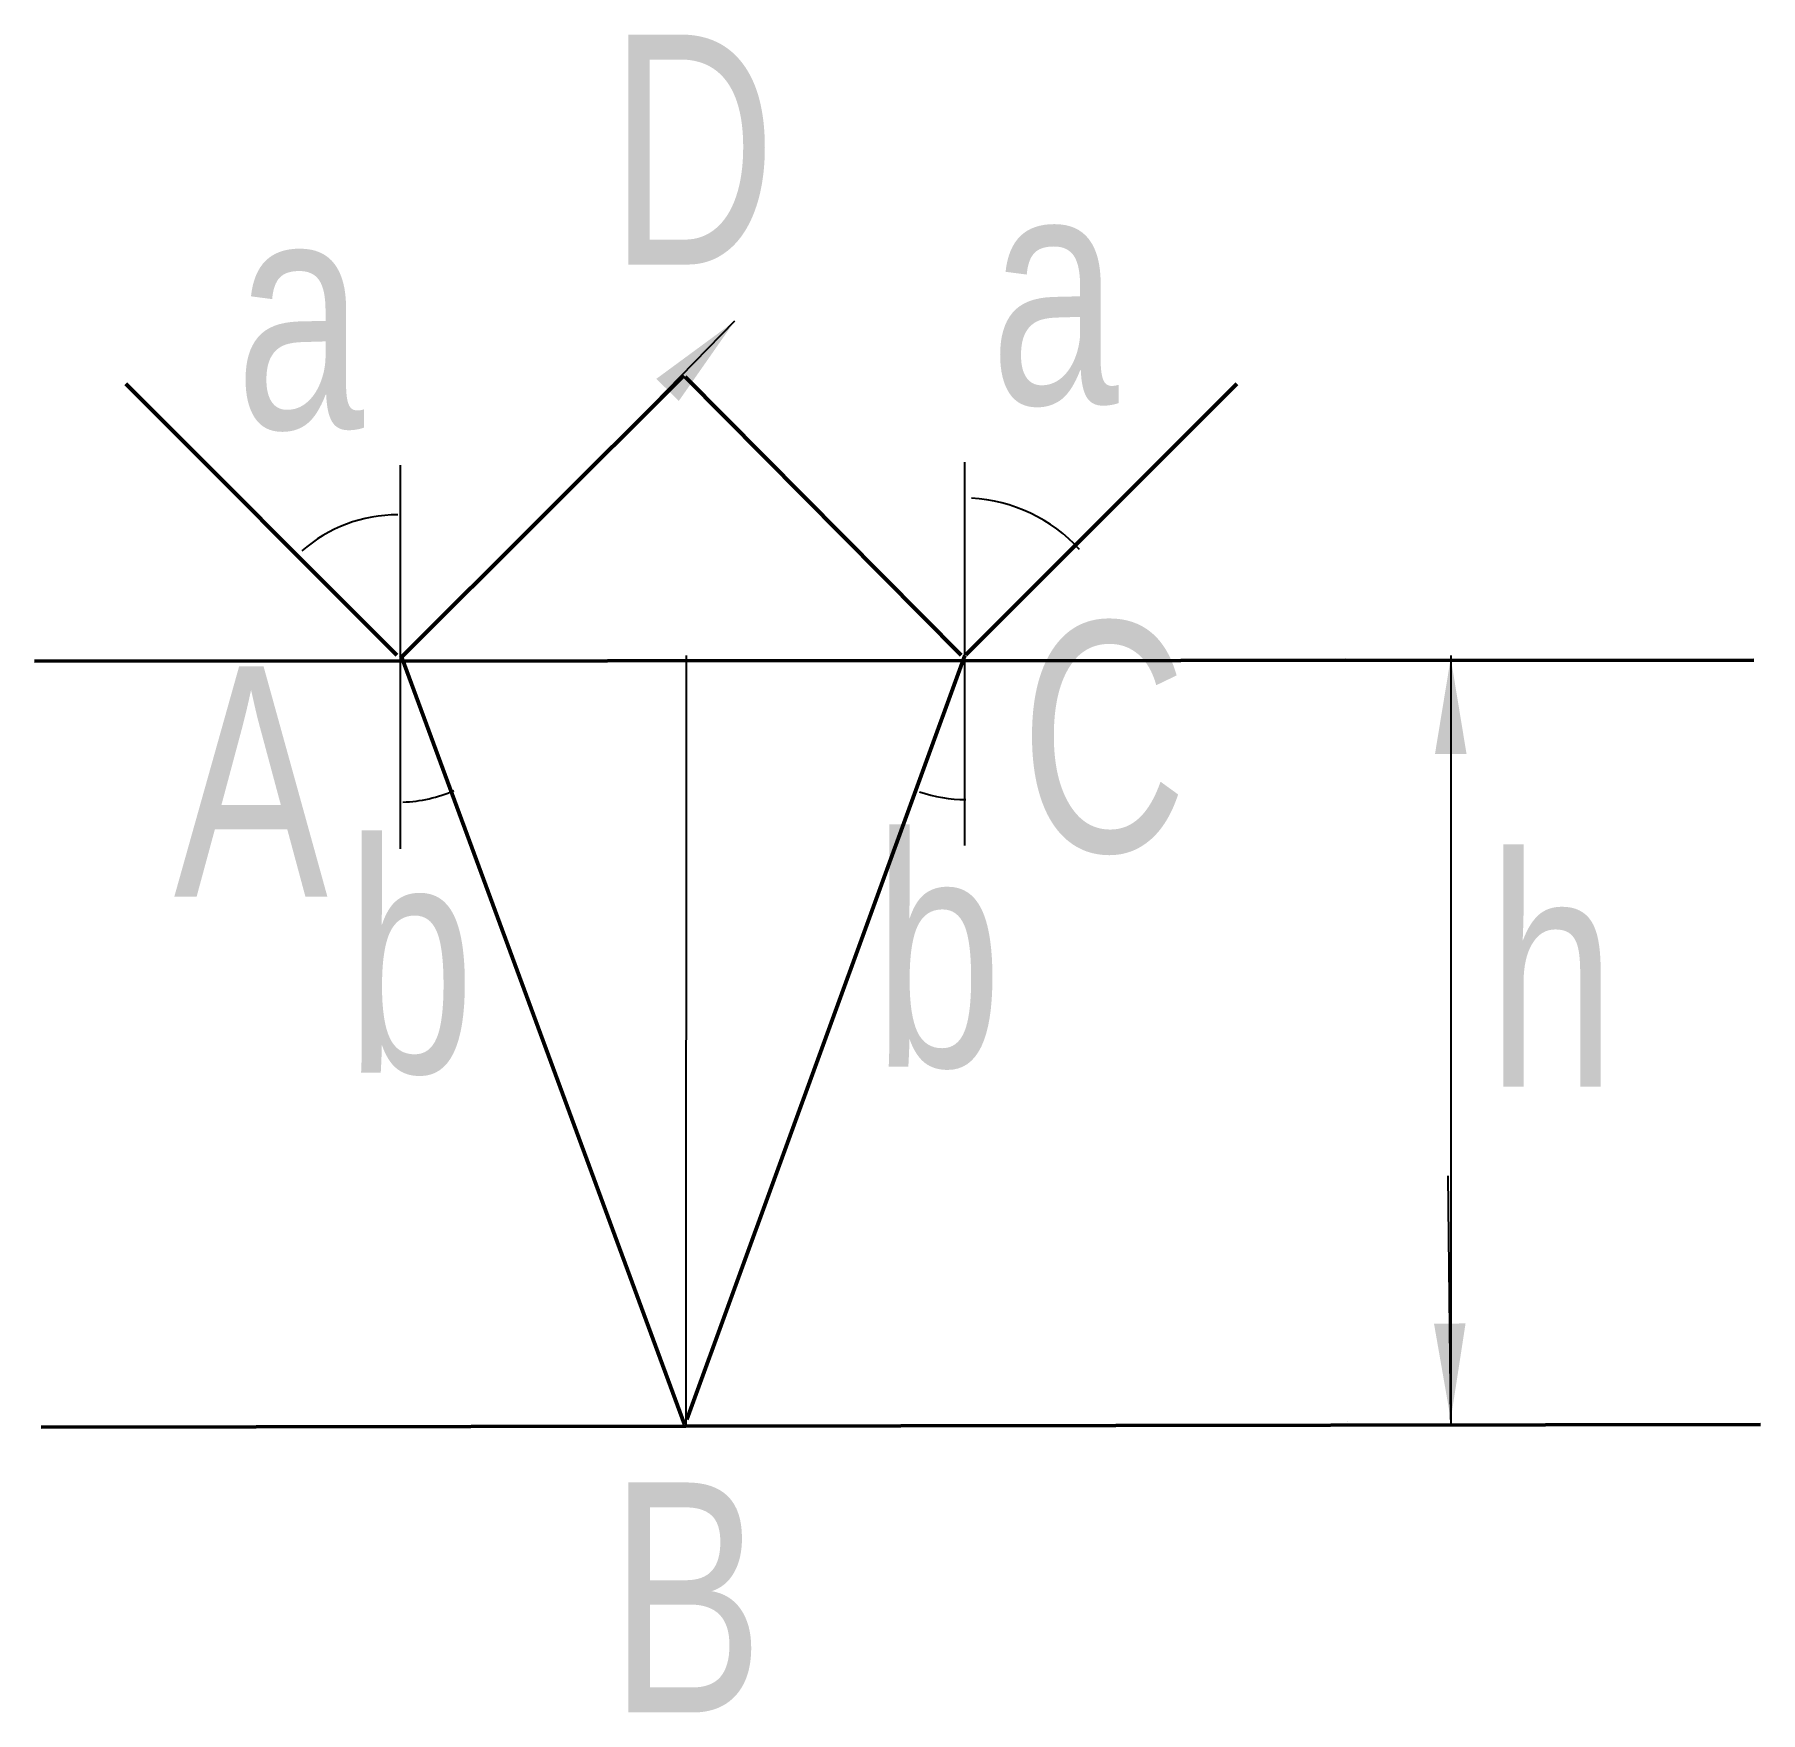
# Model space of a CAD drawing. Header units: millimetres. Extents: x 27.2 to 72.2, y 34.8 to 78.5.
import ezdxf

# ---------------------------------------------------------------- set-up
doc = ezdxf.new("R2010")
doc.units = ezdxf.units.MM
doc.layers.get('0').update_dxf_attribs({"linetype": 'CONTINUOUS', "lineweight": 0})
doc.styles.get("Standard").update_dxf_attribs({"font": 'txt', "width": 0.75})
doc.dimstyles.get("Standard").update_dxf_attribs({"dimtxt": 2.5, "dimasz": 2.5, "dimexe": 1.25, "dimexo": 0.625, "dimtad": 1, "dimtxsty": 'Standard', "dimcen": 2.5, "dimadec": 0, "dimazin": 0, "dimtfac": 1, "dimtmove": 0, "dimatfit": 3, "dimfxl": 1, "dimarcsym": 0})

msp = doc.modelspace()

# ---------------------------------------------------------------- linework, layer by layer
at = {"lineweight": 50}
for p, q in [((36.608, 62.336), (29.537, 69.407)), ((36.7, 62.259), (44.091, 69.625)), ((51.328, 62.336), (44.124, 69.592)), ((51.446, 62.341), (58.517, 69.412)), ((27.158, 62.181), (72, 62.2)), ((36.75, 62.25), (44.106, 42.271)), ((44.171, 42.402), (51.422, 62.327)), ((27.329, 42.205), (72.172, 42.271))]:
    msp.add_line(p, q, dxfattribs=at)
at = {"lineweight": 25}
for p, q in [((36.7, 57.285), (36.7, 67.285)), ((51.422, 57.369), (51.422, 67.369)), ((44.155, 42.271), (44.166, 62.327)), ((61.342, 62.259), (61.342, 62.259)), ((64.094, 62.325), (64.094, 42.271)), ((61.407, 42.336), (61.407, 42.336))]:
    msp.add_line(p, q, dxfattribs=at)
for centre, radius, start, end in [((51.38, 62.325), 4.105, 42.337, 86.9872), ((36.635, 62.194), 3.802, 90, 131.2847), ((36.635, 62.194), 3.694, 272.0454, 293.334), ((51.446, 62.194), 3.626, 250.6155, 270)]:
    msp.add_arc(centre, radius, start, end, dxfattribs=at)

# ---------------------------------------------------------------- texts
at = {"lineweight": 25, "char_height": 6, "width": 100, "attachment_point": 5}
for s, insert in [('D', (44.32, 75.52)), ('a', (53.76, 71.84)), ('a', (34.08, 71.2)), ('C', (55.04, 60.16)), ('A', (32.8, 59.04)), ('b', (36.96, 54.4)), ('b', (50.72, 54.56)), ('h', (66.72, 54.08)), ('B', (44.16, 37.76))]:
    msp.add_mtext(s, dxfattribs=dict(at, insert=insert))

# ---------------------------------------------------------------- leaders
at = {"lineweight": 50}
msp.add_leader([(45.416, 71.041), (42.598, 68.157)], dimstyle='Standard', dxfattribs=at)
at = {"lineweight": 25}
for points in [[(64.094, 62.259), (64.094, 57.868)], [(64.094, 42.402), (64.029, 48.759)]]:
    msp.add_leader(points, dimstyle='Standard', dxfattribs=at)

doc.saveas('drawing.dxf')
